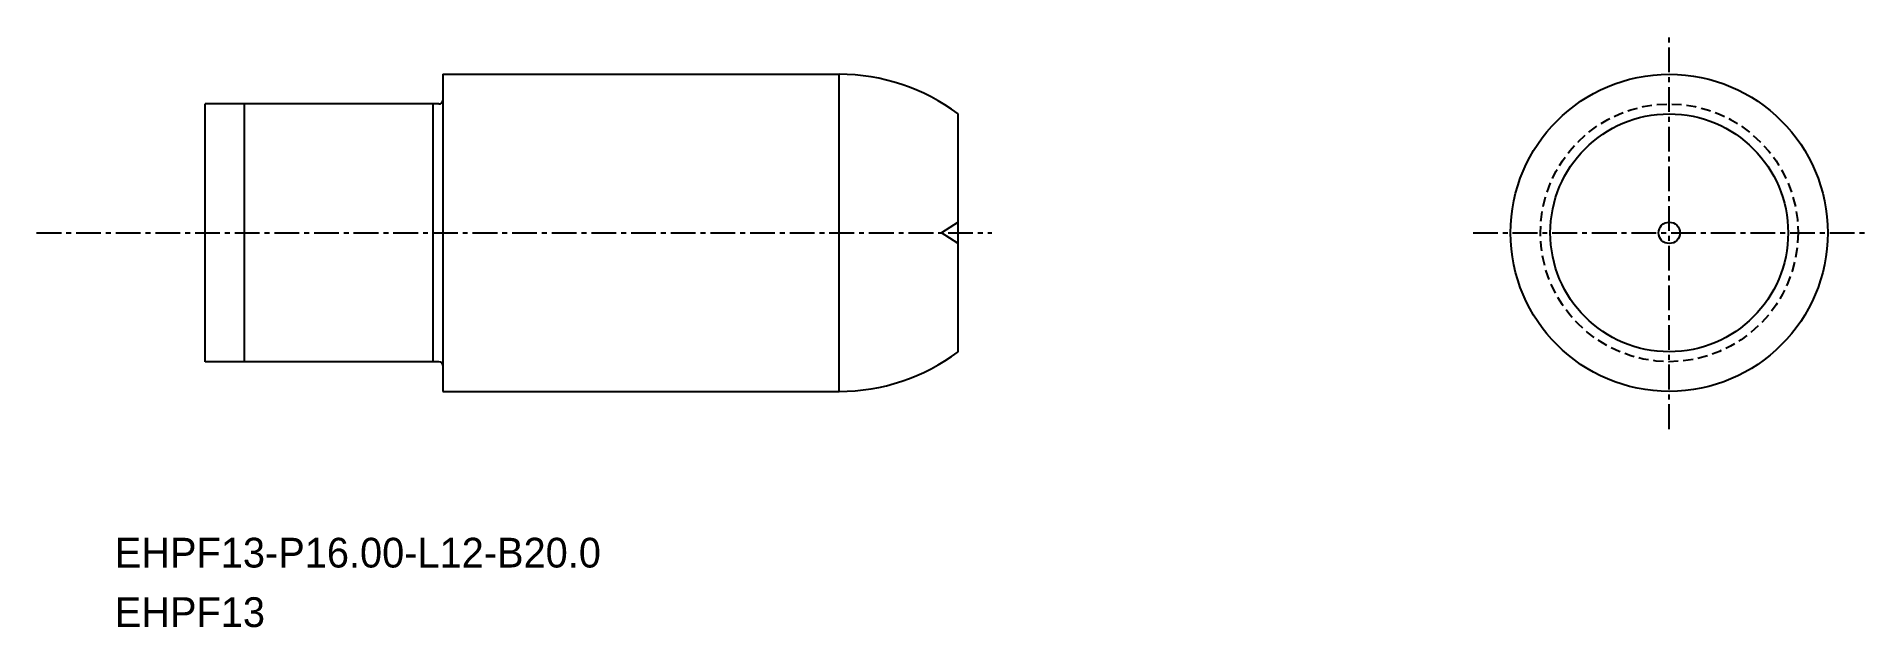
# Model space of a CAD drawing. Extents: x -1883.4 to -1791.1, y -804.1 to -774.3.
import ezdxf

# ---------------------------------------------------------------- set-up
doc = ezdxf.new("R2010")
doc.units = 0
doc.linetypes.add('CENTER', pattern=[2, 1.25, -0.25, 0.25, -0.25])
doc.linetypes.add('DASHED', pattern=[0.75, 0.5, -0.25])
doc.layers.get('0').update_dxf_attribs({"linetype": 'CONTINUOUS'})
doc.layers.add('CENTER', color=1, linetype='CENTER')

msp = doc.modelspace()

# ---------------------------------------------------------------- linework, layer by layer
at = {"color": 7, "linetype": 'CONTINUOUS'}
for p, q in [((-1862.857, -776.178), (-1862.857, -792.178)), ((-1862.857, -776.178), (-1842.857, -776.178)), ((-1842.857, -792.178), (-1842.857, -776.178)), ((-1863.057, -777.678), (-1874.857, -777.678)), ((-1874.857, -790.678), (-1874.857, -777.678)), ((-1872.857, -790.678), (-1872.857, -777.678)), ((-1863.357, -777.678), (-1863.357, -790.678)), ((-1836.857, -790.178), (-1836.857, -778.178)), ((-1863.057, -790.678), (-1874.857, -790.678)), ((-1862.857, -792.178), (-1842.857, -792.178))]:
    msp.add_line(p, q, dxfattribs=at)
at = {"color": 3}
for p in [(-1836.857, -783.639), (-1836.857, -784.718)]:
    msp.add_line(p, (-1837.689, -784.178), dxfattribs=at)
at = {"color": 7, "linetype": 'CONTINUOUS'}
msp.add_circle((-1800.977, -784.178), 8, dxfattribs=at)
at = {"color": 3, "linetype": 'DASHED'}
msp.add_circle((-1800.977, -784.178), 6.5, dxfattribs=at)
for radius in [6, 0.54]:
    msp.add_circle((-1800.977, -784.178), radius)
for centre, start, end in [((-1842.857, -786.178), 53.1301, 90), ((-1842.857, -782.178), 270, 306.8699)]:
    msp.add_arc(centre, 10, start, end)
at = {"color": 7, "linetype": 'CONTINUOUS'}
for centre, start, end in [((-1863.057, -777.478), 270, 0), ((-1863.057, -790.878), 0, 90)]:
    msp.add_arc(centre, 0.2, start, end, dxfattribs=at)
at = {"layer": 'CENTER', "color": 1, "linetype": 'CENTER'}
for p, q in [((-1800.977, -794.078), (-1800.977, -774.278)), ((-1883.357, -784.178), (-1835.161, -784.178)), ((-1810.877, -784.178), (-1791.077, -784.178))]:
    msp.add_line(p, q, dxfattribs=at)

# ---------------------------------------------------------------- texts
for s, p in [('EHPF13-P16.00-L12-B20.0', (-1879.411, -801.061)), ('EHPF13', (-1879.411, -804.061))]:
    msp.add_text(s, height=1.5).set_placement(p)

doc.saveas('drawing.dxf')
